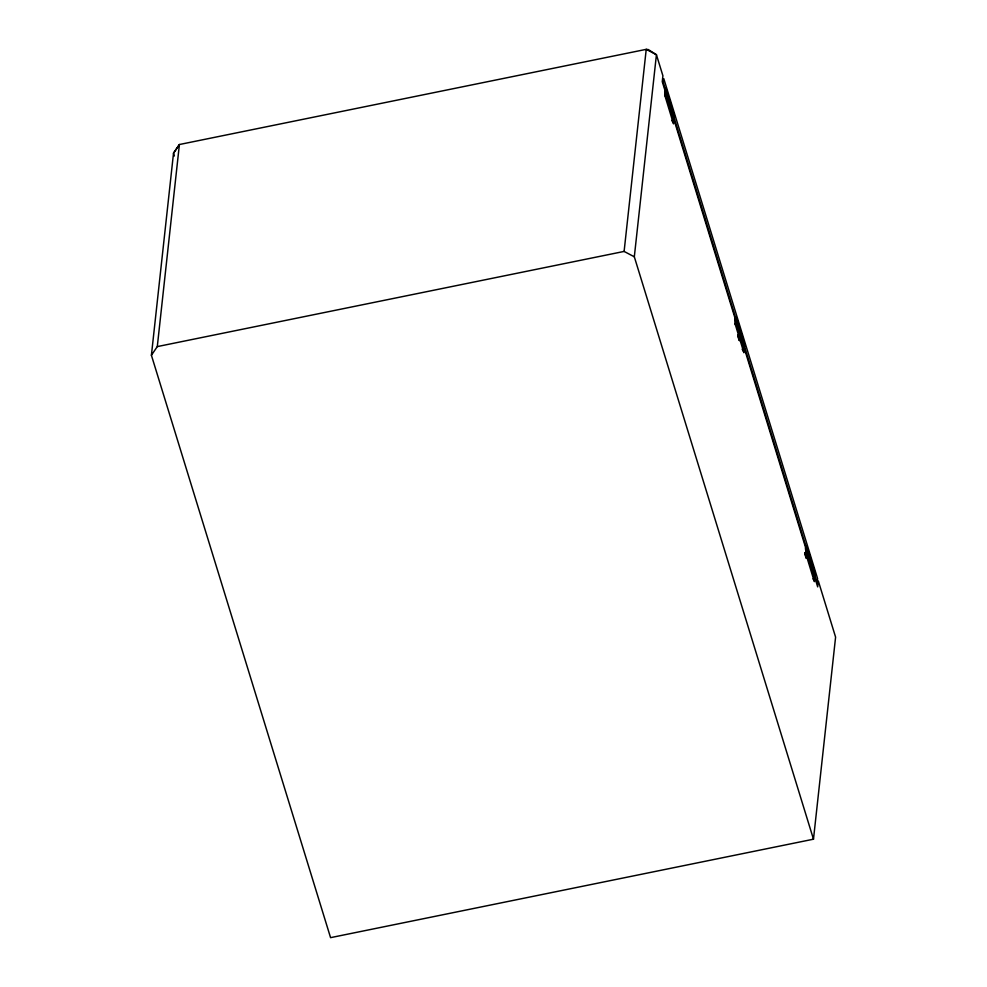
<?xml version="1.0" encoding="UTF-8"?>
<svg xmlns="http://www.w3.org/2000/svg" width="987" height="987" viewBox="0 0 987 987"><rect width="100%" height="100%" fill="white"/><g stroke="black" fill="none" stroke-linecap="round" stroke-linejoin="round"><path stroke-width="1.48" d="M814.213 579.603L814.768 577.42L817.68 586.87L818.322 580.985L835.594 637.121L813.485 839.197L330.571 937.65L151.406 355.258L173.515 153.182L179.4 144.521L646.226 49.35L648.336 49.584L656.429 54.729L662.906 75.777L662.265 81.674L673.566 118.354L673.381 120.044L664.658 91.692L665.3 91.557L664.843 95.776M151.406 355.258L157.291 346.597L179.4 144.521L173.515 153.182L174.378 155.995M634.32 256.805L624.105 251.426L646.226 49.35L656.429 54.729L634.32 256.805L813.485 839.197M664.744 93.74L664.979 91.631L673.615 119.698L673.27 122.869L671.765 120.365M664.843 90.014L665.719 87.769L674.355 115.837L674.121 117.946L744.543 346.844L744.766 344.734L736.129 316.667L735.907 318.776M673.948 116.639L674.121 117.946M673.887 118.292L665.312 88.571L673.566 118.354M673.294 119.76L673.936 119.624L673.479 123.844L664.633 94.801M735.167 318.628L734.994 320.306L743.273 347.251M735.253 324.661L735.722 320.454L735.044 323.699L743.89 352.729L744.358 348.522L743.68 351.767L742.187 349.262M744.21 346.906L736.166 318.875M805.404 549.204L805.589 547.514M805.997 547.736L806.145 546.366L814.954 575.729L815.188 573.632L806.552 545.564L805.997 547.736L814.633 575.803M805.676 553.559L806.132 549.352L814.448 577.481M814.768 577.42L814.312 581.627L805.466 552.597M157.291 346.597L624.105 251.426M813.041 578.801L814.102 580.664M665.485 89.879L663.326 82.859L663.782 78.652L817.569 578.542L817.113 582.749L814.954 575.729M744.543 346.844L806.317 547.662M673.936 119.624L743.976 347.251L743.704 348.658M744.358 348.522L814.398 576.149L814.213 577.827L805.923 550.882M735.401 320.516L744.038 348.584M737.782 334.951L739.51 340.564M804.75 552.621L806.478 558.235M737.869 336.271L739.164 340.478M804.824 553.941L806.12 558.148"/></g></svg>
